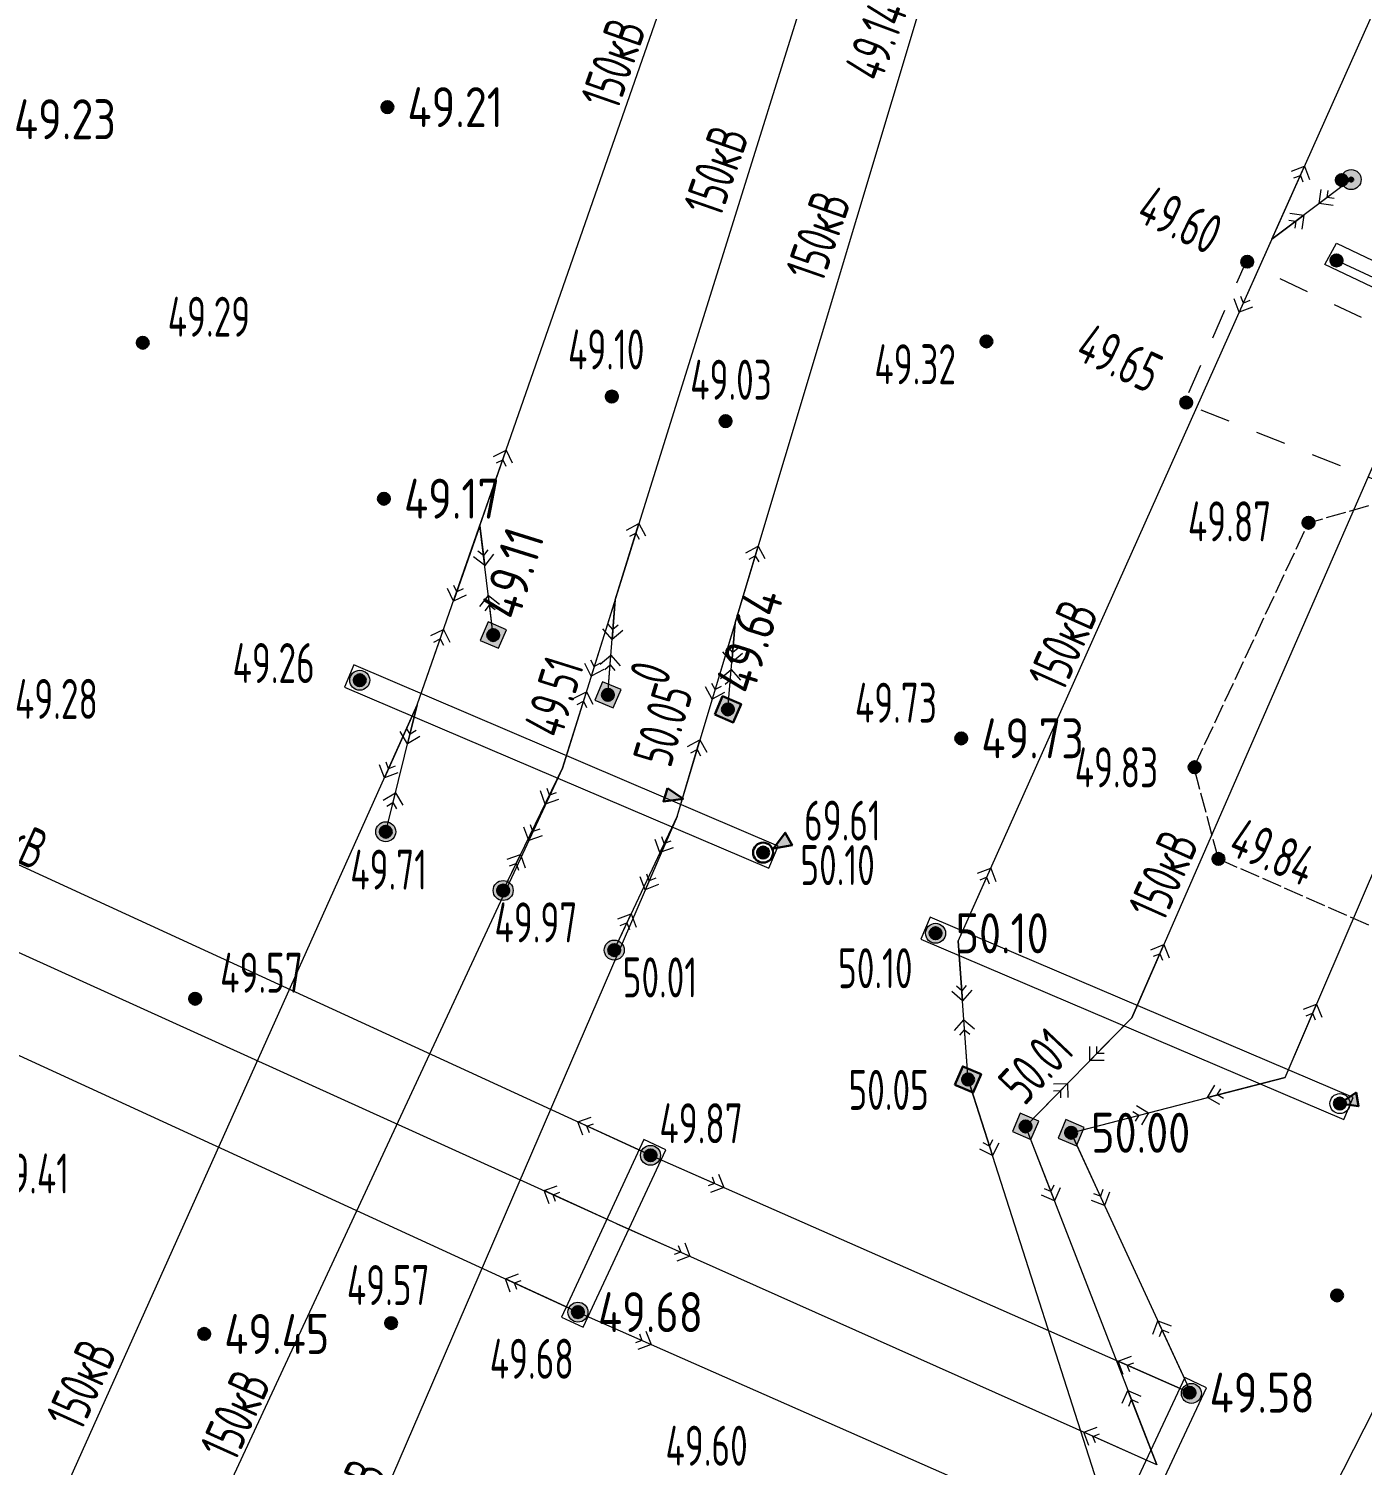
# Model space of a CAD drawing. Extents: x 1098675 to 1099684, y 381052 to 381453.
# Drawn here: x 1099343.58 to 1099376.94, y 381261.17 to 381297.11 of the extents above; entities that cross this region are included whole.
import ezdxf
from ezdxf.enums import TextEntityAlignment as Align

# ---------------------------------------------------------------- set-up
doc = ezdxf.new("R2010")
doc.units = 0
doc.header["$MEASUREMENT"] = 0
doc.linetypes.add('500_13', pattern=[1, 1, 0])
doc.linetypes.add('P1_5x1_5', pattern=[3, 1.5, -1.5])
doc.layers.add('Съемка', color=253, linetype='CONTINUOUS', lineweight=20)
doc.styles.add('ГОСТ', font='GOST2304A.ttf', dxfattribs={"height": 2.5})
doc.linetypes.add('g5_119_1', pattern='A,4,-1,[31,GUGK_2005.shx,S=0.1,R=0,X=0,Y=0],0.35,[31,GUGK_2005.shx,S=0.08,R=0,X=0,Y=0],3.3,[31,GUGK_2005.shx,S=0.08,R=180,X=0,Y=0],0.35,[31,GUGK_2005.shx,S=0.1,R=180,X=0,Y=0],-1', length=10)

# ---------------------------------------------------------------- blocks, each defined once
blk = doc.blocks.new('Съемка')
at = {"layer": 'Съемка', "linetype": 'Continuous', "lineweight": -2}
h = blk.add_hatch(color=8, dxfattribs=at)
h.dxf.hatch_style = 1
edge = h.paths.add_edge_path()
edge.add_arc((1099352.556, 381295.148), 0.15, 0, 360)
at = {"layer": 'Съемка', "linetype": 'Continuous', "lineweight": -2, "true_color": 0xffffff}
h = blk.add_hatch(color=7, dxfattribs=at)
h.dxf.hatch_style = 1
edge = h.paths.add_edge_path()
edge.add_arc((1099376.668, 381293.336), 0.25, 0, 360)
at = {"layer": 'Съемка', "linetype": 'Continuous', "lineweight": -2}
h = blk.add_hatch(color=8, dxfattribs=at)
h.dxf.hatch_style = 1
edge = h.paths.add_edge_path()
edge.add_arc((1099376.43, 381293.323), 0.15, 0, 360)
h = blk.add_hatch(color=8, dxfattribs=at)
h.dxf.hatch_style = 1
edge = h.paths.add_edge_path()
edge.add_arc((1099376.43, 381293.323), 0.15, 0, 360)
h = blk.add_hatch(color=8, dxfattribs=at)
edge = h.paths.add_edge_path()
edge.add_arc((1099376.668, 381293.336), 0.05, 0, 360)
h = blk.add_hatch(color=8, dxfattribs=at)
h.dxf.hatch_style = 1
edge = h.paths.add_edge_path()
edge.add_arc((1099374.067, 381291.282), 0.15, 0, 360)
h = blk.add_hatch(color=8, dxfattribs=at)
h.dxf.hatch_style = 1
edge = h.paths.add_edge_path()
edge.add_arc((1099374.067, 381291.282), 0.15, 0, 360)
h = blk.add_hatch(color=8, dxfattribs=at)
h.dxf.hatch_style = 1
edge = h.paths.add_edge_path()
edge.add_arc((1099376.3, 381291.313), 0.15, 0, 360)
h = blk.add_hatch(color=8, dxfattribs=at)
h.dxf.hatch_style = 1
edge = h.paths.add_edge_path()
edge.add_arc((1099346.434, 381289.254), 0.15, 0, 360)
h = blk.add_hatch(color=8, dxfattribs=at)
h.dxf.hatch_style = 1
edge = h.paths.add_edge_path()
edge.add_arc((1099346.434, 381289.254), 0.15, 0, 360)
h = blk.add_hatch(color=8, dxfattribs=at)
h.dxf.hatch_style = 1
edge = h.paths.add_edge_path()
edge.add_arc((1099367.541, 381289.287), 0.15, 0, 360)
h = blk.add_hatch(color=8, dxfattribs=at)
h.dxf.hatch_style = 1
edge = h.paths.add_edge_path()
edge.add_arc((1099358.17, 381287.908), 0.15, 0, 360)
h = blk.add_hatch(color=8, dxfattribs=at)
h.dxf.hatch_style = 1
edge = h.paths.add_edge_path()
edge.add_arc((1099358.17, 381287.908), 0.15, 0, 360)
h = blk.add_hatch(color=8, dxfattribs=at)
h.dxf.hatch_style = 1
edge = h.paths.add_edge_path()
edge.add_arc((1099372.54, 381287.755), 0.15, 0, 360)
h = blk.add_hatch(color=8, dxfattribs=at)
h.dxf.hatch_style = 1
edge = h.paths.add_edge_path()
edge.add_arc((1099372.54, 381287.755), 0.15, 0, 360)
h = blk.add_hatch(color=8, dxfattribs=at)
h.dxf.hatch_style = 1
edge = h.paths.add_edge_path()
edge.add_arc((1099361.016, 381287.292), 0.15, 0, 360)
h = blk.add_hatch(color=8, dxfattribs=at)
h.dxf.hatch_style = 1
edge = h.paths.add_edge_path()
edge.add_arc((1099361.016, 381287.292), 0.15, 0, 360)
h = blk.add_hatch(color=8, dxfattribs=at)
h.dxf.hatch_style = 1
edge = h.paths.add_edge_path()
edge.add_arc((1099352.47, 381285.352), 0.15, 0, 360)
h = blk.add_hatch(color=8, dxfattribs=at)
h.dxf.hatch_style = 1
edge = h.paths.add_edge_path()
edge.add_arc((1099375.6, 381284.751), 0.15, 0, 360)
at = {"layer": 'Съемка', "linetype": 'Continuous', "lineweight": -2, "true_color": 0xffffff}
h = blk.add_hatch(color=7, dxfattribs=at)
h.dxf.hatch_style = 1
h.paths.add_polyline_path([(1099354.877, 381281.808), (1099355.337, 381281.612), (1099355.533, 381282.072), (1099355.073, 381282.268)])
at = {"layer": 'Съемка', "linetype": 'Continuous', "lineweight": -2}
h = blk.add_hatch(color=8, dxfattribs=at)
h.dxf.hatch_style = 1
edge = h.paths.add_edge_path()
edge.add_arc((1099355.205, 381281.94), 0.15, 0, 360)
h = blk.add_hatch(color=8, dxfattribs=at)
edge = h.paths.add_edge_path()
edge.add_arc((1099355.205, 381281.94), 0.05, -23.0323, 336.9677)
at = {"layer": 'Съемка', "linetype": 'Continuous', "lineweight": -2, "true_color": 0xffffff}
h = blk.add_hatch(color=7, dxfattribs=at)
h.dxf.hatch_style = 1
edge = h.paths.add_edge_path()
edge.add_arc((1099351.863, 381280.809), 0.25, 0, 360)
at = {"layer": 'Съемка', "linetype": 'Continuous', "lineweight": -2}
h = blk.add_hatch(color=8, dxfattribs=at)
h.dxf.hatch_style = 1
edge = h.paths.add_edge_path()
edge.add_arc((1099351.863, 381280.809), 0.15, 0, 360)
h = blk.add_hatch(color=8, dxfattribs=at)
edge = h.paths.add_edge_path()
edge.add_arc((1099351.863, 381280.809), 0.05, 0, 360)
at = {"layer": 'Съемка', "linetype": 'Continuous', "lineweight": -2, "true_color": 0xffffff}
h = blk.add_hatch(color=7, dxfattribs=at)
h.dxf.hatch_style = 1
h.paths.add_polyline_path([(1099357.745, 381280.311), (1099358.205, 381280.116), (1099358.401, 381280.576), (1099357.94, 381280.771)])
at = {"layer": 'Съемка', "linetype": 'Continuous', "lineweight": -2}
h = blk.add_hatch(color=8, dxfattribs=at)
h.dxf.hatch_style = 1
edge = h.paths.add_edge_path()
edge.add_arc((1099358.073, 381280.444), 0.15, 0, 360)
h = blk.add_hatch(color=8, dxfattribs=at)
edge = h.paths.add_edge_path()
edge.add_arc((1099358.073, 381280.444), 0.05, -23.0323, 336.9677)
at = {"layer": 'Съемка', "linetype": 'Continuous', "lineweight": -2, "true_color": 0xffffff}
h = blk.add_hatch(color=7, dxfattribs=at)
h.dxf.hatch_style = 1
h.paths.add_polyline_path([(1099360.747, 381279.949), (1099361.207, 381279.753), (1099361.403, 381280.213), (1099360.943, 381280.409)])
at = {"layer": 'Съемка', "linetype": 'Continuous', "lineweight": -2}
h = blk.add_hatch(color=8, dxfattribs=at)
h.dxf.hatch_style = 1
edge = h.paths.add_edge_path()
edge.add_arc((1099361.075, 381280.081), 0.15, 0, 360)
h = blk.add_hatch(color=8, dxfattribs=at)
edge = h.paths.add_edge_path()
edge.add_arc((1099361.075, 381280.081), 0.05, -23.0323, 336.9677)
h = blk.add_hatch(color=8, dxfattribs=at)
h.dxf.hatch_style = 1
edge = h.paths.add_edge_path()
edge.add_arc((1099366.913, 381279.356), 0.15, 0, 360)
h = blk.add_hatch(color=8, dxfattribs=at)
h.dxf.hatch_style = 1
edge = h.paths.add_edge_path()
edge.add_arc((1099366.913, 381279.356), 0.15, 0, 360)
h = blk.add_hatch(color=8, dxfattribs=at)
h.dxf.hatch_style = 1
edge = h.paths.add_edge_path()
edge.add_arc((1099372.751, 381278.631), 0.15, 0, 360)
h = blk.add_hatch(color=8, dxfattribs=at)
h.dxf.hatch_style = 1
edge = h.paths.add_edge_path()
edge.add_arc((1099372.751, 381278.631), 0.15, 0, 360)
at = {"layer": 'Съемка', "lineweight": -2}
for points in [[(1099359.563, 381278.113), (1099359.951, 381277.84), (1099359.462, 381277.778)], [(1099362.68, 381276.686), (1099362.214, 381276.599), (1099362.51, 381276.992)], [(1099376.854, 381270.15), (1099376.385, 381270.217), (1099376.792, 381270.494)]]:
    blk.add_hatch(color=8, dxfattribs=at).paths.add_polyline_path(points)
at = {"layer": 'Съемка', "linetype": 'Continuous', "lineweight": -2, "true_color": 0xffffff}
h = blk.add_hatch(color=7, dxfattribs=at)
h.dxf.hatch_style = 1
edge = h.paths.add_edge_path()
edge.add_arc((1099352.514, 381277.019), 0.25, 0, 360)
at = {"layer": 'Съемка', "linetype": 'Continuous', "lineweight": -2}
h = blk.add_hatch(color=8, dxfattribs=at)
h.dxf.hatch_style = 1
edge = h.paths.add_edge_path()
edge.add_arc((1099352.514, 381277.019), 0.15, 0, 360)
h = blk.add_hatch(color=8, dxfattribs=at)
edge = h.paths.add_edge_path()
edge.add_arc((1099352.514, 381277.019), 0.05, 0, 360)
h = blk.add_hatch(color=8, dxfattribs=at)
h.dxf.hatch_style = 1
edge = h.paths.add_edge_path()
edge.add_arc((1099361.955, 381276.497), 0.15, 0, 360)
h = blk.add_hatch(color=8, dxfattribs=at)
edge = h.paths.add_edge_path()
edge.add_arc((1099361.955, 381276.497), 0.05, 0, 360)
h = blk.add_hatch(color=8, dxfattribs=at)
h.dxf.hatch_style = 1
edge = h.paths.add_edge_path()
edge.add_arc((1099373.347, 381276.338), 0.15, 0, 360)
at = {"layer": 'Съемка', "linetype": 'Continuous', "lineweight": -2, "true_color": 0xffffff}
h = blk.add_hatch(color=7, dxfattribs=at)
h.dxf.hatch_style = 1
edge = h.paths.add_edge_path()
edge.add_arc((1099355.452, 381275.548), 0.25, 0, 360)
at = {"layer": 'Съемка', "linetype": 'Continuous', "lineweight": -2}
h = blk.add_hatch(color=8, dxfattribs=at)
h.dxf.hatch_style = 1
edge = h.paths.add_edge_path()
edge.add_arc((1099355.452, 381275.548), 0.15, 0, 360)
h = blk.add_hatch(color=8, dxfattribs=at)
edge = h.paths.add_edge_path()
edge.add_arc((1099355.452, 381275.548), 0.05, 0, 360)
at = {"layer": 'Съемка', "linetype": 'Continuous', "lineweight": -2, "true_color": 0xffffff}
h = blk.add_hatch(color=7, dxfattribs=at)
h.dxf.hatch_style = 1
edge = h.paths.add_edge_path()
edge.add_arc((1099366.27, 381274.478), 0.25, 0, 360)
at = {"layer": 'Съемка', "linetype": 'Continuous', "lineweight": -2}
h = blk.add_hatch(color=8, dxfattribs=at)
h.dxf.hatch_style = 1
edge = h.paths.add_edge_path()
edge.add_arc((1099366.27, 381274.478), 0.15, 0, 360)
h = blk.add_hatch(color=8, dxfattribs=at)
h.dxf.hatch_style = 1
edge = h.paths.add_edge_path()
edge.add_arc((1099366.27, 381274.478), 0.15, 0, 360)
h = blk.add_hatch(color=8, dxfattribs=at)
edge = h.paths.add_edge_path()
edge.add_arc((1099366.27, 381274.478), 0.05, 0, 360)
at = {"layer": 'Съемка', "linetype": 'Continuous', "lineweight": -2, "true_color": 0xffffff}
h = blk.add_hatch(color=7, dxfattribs=at)
h.dxf.hatch_style = 1
edge = h.paths.add_edge_path()
edge.add_arc((1099358.23, 381274.058), 0.25, 0, 360)
at = {"layer": 'Съемка', "linetype": 'Continuous', "lineweight": -2}
h = blk.add_hatch(color=8, dxfattribs=at)
h.dxf.hatch_style = 1
edge = h.paths.add_edge_path()
edge.add_arc((1099358.23, 381274.058), 0.15, 0, 360)
h = blk.add_hatch(color=8, dxfattribs=at)
h.dxf.hatch_style = 1
edge = h.paths.add_edge_path()
edge.add_arc((1099358.23, 381274.058), 0.15, 0, 360)
h = blk.add_hatch(color=8, dxfattribs=at)
edge = h.paths.add_edge_path()
edge.add_arc((1099358.23, 381274.058), 0.05, 0, 360)
h = blk.add_hatch(color=8, dxfattribs=at)
h.dxf.hatch_style = 1
edge = h.paths.add_edge_path()
edge.add_arc((1099347.746, 381272.842), 0.15, 0, 360)
at = {"layer": 'Съемка', "linetype": 'Continuous', "lineweight": -2, "true_color": 0xffffff}
h = blk.add_hatch(color=7, dxfattribs=at)
h.dxf.hatch_style = 1
h.paths.add_polyline_path([(1099366.754, 381270.688), (1099367.214, 381270.492), (1099367.41, 381270.952), (1099366.95, 381271.148)])
at = {"layer": 'Съемка', "linetype": 'Continuous', "lineweight": -2}
h = blk.add_hatch(color=8, dxfattribs=at)
h.dxf.hatch_style = 1
edge = h.paths.add_edge_path()
edge.add_arc((1099367.082, 381270.82), 0.15, 0, 360)
h = blk.add_hatch(color=8, dxfattribs=at)
edge = h.paths.add_edge_path()
edge.add_arc((1099367.082, 381270.82), 0.05, -23.0323, 336.9677)
h = blk.add_hatch(color=8, dxfattribs=at)
h.dxf.hatch_style = 1
edge = h.paths.add_edge_path()
edge.add_arc((1099376.385, 381270.217), 0.15, 0, 360)
h = blk.add_hatch(color=8, dxfattribs=at)
edge = h.paths.add_edge_path()
edge.add_arc((1099376.385, 381270.217), 0.05, 0, 360)
at = {"layer": 'Съемка', "linetype": 'Continuous', "lineweight": -2, "true_color": 0xffffff}
h = blk.add_hatch(color=7, dxfattribs=at)
h.dxf.hatch_style = 1
h.paths.add_polyline_path([(1099368.194, 381269.516), (1099368.655, 381269.32), (1099368.85, 381269.78), (1099368.39, 381269.976)])
at = {"layer": 'Съемка', "linetype": 'Continuous', "lineweight": -2}
h = blk.add_hatch(color=8, dxfattribs=at)
h.dxf.hatch_style = 1
edge = h.paths.add_edge_path()
edge.add_arc((1099368.522, 381269.648), 0.15, 0, 360)
h = blk.add_hatch(color=8, dxfattribs=at)
edge = h.paths.add_edge_path()
edge.add_arc((1099368.522, 381269.648), 0.05, -23.0323, 336.9677)
at = {"layer": 'Съемка', "linetype": 'Continuous', "lineweight": -2, "true_color": 0xffffff}
h = blk.add_hatch(color=7, dxfattribs=at)
h.dxf.hatch_style = 1
h.paths.add_polyline_path([(1099369.333, 381269.356), (1099369.793, 381269.16), (1099369.989, 381269.62), (1099369.529, 381269.816)])
at = {"layer": 'Съемка', "linetype": 'Continuous', "lineweight": -2}
h = blk.add_hatch(color=8, dxfattribs=at)
h.dxf.hatch_style = 1
edge = h.paths.add_edge_path()
edge.add_arc((1099369.661, 381269.488), 0.15, 0, 360)
h = blk.add_hatch(color=8, dxfattribs=at)
edge = h.paths.add_edge_path()
edge.add_arc((1099369.661, 381269.488), 0.05, -23.0323, 336.9677)
at = {"layer": 'Съемка', "linetype": 'Continuous', "lineweight": -2, "true_color": 0xffffff}
h = blk.add_hatch(color=7, dxfattribs=at)
h.dxf.hatch_style = 1
edge = h.paths.add_edge_path()
edge.add_arc((1099359.138, 381268.923), 0.25, 0, 360)
at = {"layer": 'Съемка', "linetype": 'Continuous', "lineweight": -2}
h = blk.add_hatch(color=8, dxfattribs=at)
h.dxf.hatch_style = 1
edge = h.paths.add_edge_path()
edge.add_arc((1099359.138, 381268.923), 0.15, 0, 360)
h = blk.add_hatch(color=8, dxfattribs=at)
edge = h.paths.add_edge_path()
edge.add_arc((1099359.138, 381268.923), 0.05, 0, 360)
h = blk.add_hatch(color=8, dxfattribs=at)
h.dxf.hatch_style = 1
edge = h.paths.add_edge_path()
edge.add_arc((1099376.314, 381265.419), 0.15, 0, 360)
h = blk.add_hatch(color=8, dxfattribs=at)
h.dxf.hatch_style = 1
edge = h.paths.add_edge_path()
edge.add_arc((1099376.314, 381265.419), 0.15, 0, 360)
at = {"layer": 'Съемка', "linetype": 'Continuous', "lineweight": -2, "true_color": 0xffffff}
h = blk.add_hatch(color=7, dxfattribs=at)
h.dxf.hatch_style = 1
edge = h.paths.add_edge_path()
edge.add_arc((1099357.323, 381265), 0.25, 0, 360)
at = {"layer": 'Съемка', "linetype": 'Continuous', "lineweight": -2}
h = blk.add_hatch(color=8, dxfattribs=at)
h.dxf.hatch_style = 1
edge = h.paths.add_edge_path()
edge.add_arc((1099352.648, 381264.726), 0.15, 0, 360)
h = blk.add_hatch(color=8, dxfattribs=at)
h.dxf.hatch_style = 1
edge = h.paths.add_edge_path()
edge.add_arc((1099357.323, 381265), 0.15, 0, 360)
h = blk.add_hatch(color=8, dxfattribs=at)
h.dxf.hatch_style = 1
edge = h.paths.add_edge_path()
edge.add_arc((1099357.323, 381265), 0.15, 0, 360)
h = blk.add_hatch(color=8, dxfattribs=at)
edge = h.paths.add_edge_path()
edge.add_arc((1099357.323, 381265), 0.05, 0, 360)
h = blk.add_hatch(color=8, dxfattribs=at)
h.dxf.hatch_style = 1
edge = h.paths.add_edge_path()
edge.add_arc((1099347.972, 381264.453), 0.15, 0, 360)
at = {"layer": 'Съемка', "linetype": 'Continuous', "lineweight": -2, "true_color": 0xffffff}
h = blk.add_hatch(color=7, dxfattribs=at)
h.dxf.hatch_style = 1
edge = h.paths.add_edge_path()
edge.add_arc((1099372.669, 381262.966), 0.25, 0, 360)
at = {"layer": 'Съемка', "linetype": 'Continuous', "lineweight": -2}
h = blk.add_hatch(color=8, dxfattribs=at)
h.dxf.hatch_style = 1
edge = h.paths.add_edge_path()
edge.add_arc((1099372.623, 381262.985), 0.15, 0, 360)
h = blk.add_hatch(color=8, dxfattribs=at)
edge = h.paths.add_edge_path()
edge.add_arc((1099372.669, 381262.966), 0.05, 0, 360)
at = {"layer": 'Съемка', "color": 8}
blk.add_lwpolyline([(1099404.382, 381323.677), (1099401.54, 381317.575), (1099396.915, 381307.478), (1099398.414, 381306.729), (1099394.935, 381299.759), (1099391.261, 381301.855), (1099384.219, 381287.309), (1099376.008, 381291.211), (1099376.3, 381291.745), (1099383.937, 381288.101), (1099391.001, 381302.695), (1099394.681, 381300.595), (1099397.609, 381306.46), (1099396.127, 381307.2), (1099400.837, 381317.482), (1099381.354, 381327.241), (1099369.816, 381332.946), (1099369.113, 381331.259), (1099368.464, 381331.543), (1099369.207, 381333.321), (1099364.091, 381335.741), (1099351.161, 381341.524), (1099345.829, 381330.233), (1099340.338, 381317.502)], dxfattribs=at)
at = {"layer": 'Съемка', "color": 8, "linetype": 'Continuous', "lineweight": 20}
for points in [[(1099370.859, 381259.027), (1099367.082, 381270.82), (1099366.834, 381274.283), (1099380.698, 381305.293), (1099388.216, 381322.143), (1099398.981, 381327.372)], [(1099339.375, 381249.167), (1099353.303, 381280.191), (1099364.626, 381312.652), (1099370.565, 381323.664), (1099370.565, 381327.083)], [(1099399.396, 381327.184), (1099392.146, 381320.372), (1099371.183, 381272.364), (1099368.522, 381269.648), (1099371.805, 381261.179)], [(1099372.669, 381262.966), (1099369.661, 381269.488), (1099375.012, 381270.871), (1099388.313, 381301.816), (1099395.396, 381318.834), (1099399.824, 381326.989)], [(1099373.556, 381325.154), (1099372.761, 381322.686), (1099367.187, 381311.429), (1099356.937, 381278.612), (1099342.553, 381247.697)], [(1099346.262, 381246.025), (1099359.801, 381277.402), (1099369.681, 381310.296), (1099375.892, 381320.953), (1099375.892, 381324.07)], [(1099374.685, 381291.844), (1099375.501, 381293.67)], [(1099375.171, 381293.544), (1099375.501, 381293.67), (1099375.628, 381293.34)], [(1099376.668, 381293.336), (1099374.685, 381291.844)], [(1099375.234, 381293.379), (1099375.399, 381293.442), (1099375.462, 381293.277)], [(1099376.668, 381293.336), (1099375.869, 381292.735)], [(1099376.219, 381292.686), (1099375.869, 381292.735), (1099375.919, 381293.085)], [(1099376.244, 381292.861), (1099376.069, 381292.885), (1099376.094, 381293.06)], [(1099375.134, 381292.495), (1099375.484, 381292.445), (1099375.435, 381292.095)], [(1099374.685, 381291.844), (1099375.484, 381292.445)], [(1099375.109, 381292.32), (1099375.285, 381292.295), (1099375.26, 381292.12)], [(1099374.685, 381291.844), (1099373.869, 381290.019)], [(1099374.199, 381290.145), (1099373.869, 381290.019), (1099373.743, 381290.349)], [(1099374.136, 381290.31), (1099373.971, 381290.247), (1099373.908, 381290.412)], [(1099354.867, 381284.676), (1099355.526, 381286.564)], [(1099355.207, 381286.41), (1099355.526, 381286.564), (1099355.68, 381286.246)], [(1099355.284, 381286.251), (1099355.443, 381286.328), (1099355.52, 381286.169)], [(1099354.867, 381284.676), (1099354.208, 381282.787)], [(1099355.205, 381281.94), (1099354.867, 381284.676)], [(1099354.867, 381284.676), (1099354.99, 381283.683)], [(1099358.252, 381282.823), (1099358.848, 381284.732)], [(1099358.535, 381284.568), (1099358.848, 381284.732), (1099359.012, 381284.419)], [(1099358.617, 381284.411), (1099358.774, 381284.493), (1099358.856, 381284.337)], [(1099326.236, 381284.045), (1099359.138, 381268.923), (1099372.669, 381262.966)], [(1099355.207, 381283.962), (1099354.99, 381283.683), (1099354.711, 381283.901)], [(1099355.068, 381284.071), (1099354.959, 381283.931), (1099354.82, 381284.04)], [(1099361.257, 381282.25), (1099361.832, 381284.165)], [(1099361.521, 381283.998), (1099361.832, 381284.165), (1099362, 381283.854)], [(1099361.604, 381283.842), (1099361.76, 381283.926), (1099361.844, 381283.77)], [(1099354.45, 381283.1), (1099354.291, 381283.023), (1099354.214, 381283.183)], [(1099354.527, 381282.941), (1099354.208, 381282.787), (1099354.055, 381283.106)], [(1099354.865, 381282.654), (1099355.082, 381282.932), (1099355.361, 381282.715)], [(1099355.205, 381281.94), (1099355.082, 381282.932)], [(1099358.252, 381282.823), (1099357.656, 381280.914)], [(1099358.073, 381280.444), (1099358.252, 381282.823)], [(1099358.252, 381282.823), (1099358.177, 381281.826)], [(1099355.004, 381282.545), (1099355.113, 381282.684), (1099355.252, 381282.576)], [(1099371.805, 381261.179), (1099358.296, 381267.213), (1099325.317, 381282.165)], [(1099353.303, 381280.191), (1099353.961, 381282.079)], [(1099353.643, 381281.925), (1099353.961, 381282.079), (1099354.115, 381281.761)], [(1099358.445, 381282.056), (1099358.177, 381281.826), (1099357.946, 381282.094)], [(1099358.33, 381282.19), (1099358.196, 381282.075), (1099358.08, 381282.209)], [(1099361.257, 381282.25), (1099360.681, 381280.334)], [(1099361.075, 381280.081), (1099361.257, 381282.25)], [(1099361.257, 381282.25), (1099361.173, 381281.253)], [(1099353.72, 381281.766), (1099353.879, 381281.843), (1099353.956, 381281.684)], [(1099357.88, 381281.21), (1099358.148, 381281.441), (1099358.378, 381281.173)], [(1099358.073, 381280.444), (1099358.148, 381281.441)], [(1099361.443, 381281.481), (1099361.173, 381281.253), (1099360.945, 381281.523)], [(1099361.329, 381281.616), (1099361.194, 381281.502), (1099361.08, 381281.637)], [(1099357.969, 381281.078), (1099357.656, 381280.914), (1099357.492, 381281.227)], [(1099357.887, 381281.235), (1099357.73, 381281.153), (1099357.648, 381281.309)], [(1099357.995, 381281.076), (1099358.129, 381281.191), (1099358.244, 381281.057)], [(1099360.888, 381280.849), (1099361.158, 381281.078), (1099361.387, 381280.808)], [(1099361.075, 381280.081), (1099361.158, 381281.078)], [(1099360.993, 381280.502), (1099360.681, 381280.334), (1099360.514, 381280.646)], [(1099360.909, 381280.657), (1099360.753, 381280.574), (1099360.669, 381280.729)], [(1099361.003, 381280.714), (1099361.138, 381280.828), (1099361.252, 381280.693)], [(1099356.937, 381278.612), (1099357.533, 381280.521)], [(1099357.22, 381280.357), (1099357.533, 381280.521), (1099357.697, 381280.208)], [(1099357.302, 381280.2), (1099357.458, 381280.283), (1099357.54, 381280.126)], [(1099324.421, 381280.113), (1099357.323, 381265), (1099370.859, 381259.027)], [(1099353.303, 381280.191), (1099352.483, 381278.366)], [(1099352.514, 381277.019), (1099353.303, 381280.191)], [(1099353.303, 381280.191), (1099353.061, 381279.22)], [(1099353.273, 381279.554), (1099353.122, 381279.463), (1099353.03, 381279.614)], [(1099353.364, 381279.402), (1099353.061, 381279.22), (1099352.879, 381279.523)], [(1099359.801, 381277.402), (1099360.376, 381279.317)], [(1099360.064, 381279.15), (1099360.376, 381279.317), (1099360.543, 381279.006)], [(1099360.148, 381278.994), (1099360.304, 381279.078), (1099360.388, 381278.922)], [(1099352.814, 381278.492), (1099352.483, 381278.366), (1099352.358, 381278.696)], [(1099352.751, 381278.657), (1099352.586, 381278.594), (1099352.523, 381278.759)], [(1099355.452, 381275.548), (1099356.937, 381278.612)], [(1099356.937, 381278.612), (1099356.093, 381276.799)], [(1099356.937, 381278.612), (1099356.501, 381277.712)], [(1099356.777, 381277.995), (1099356.61, 381277.937), (1099356.552, 381278.104)], [(1099352.452, 381277.807), (1099352.755, 381277.989), (1099352.938, 381277.687)], [(1099352.514, 381277.019), (1099352.755, 381277.989)], [(1099352.544, 381277.656), (1099352.695, 381277.747), (1099352.786, 381277.595)], [(1099356.835, 381277.828), (1099356.501, 381277.712), (1099356.385, 381278.046)], [(1099358.23, 381274.058), (1099359.801, 381277.402)], [(1099359.801, 381277.402), (1099359.008, 381275.565)], [(1099359.801, 381277.402), (1099359.375, 381276.497)], [(1099356.425, 381276.92), (1099356.093, 381276.799), (1099355.972, 381277.131)], [(1099356.365, 381277.086), (1099356.198, 381277.025), (1099356.138, 381277.191)], [(1099359.708, 381276.617), (1099359.375, 381276.497), (1099359.255, 381276.829)], [(1099359.648, 381276.783), (1099359.482, 381276.723), (1099359.422, 381276.889)], [(1099355.452, 381275.548), (1099355.888, 381276.448)], [(1099355.554, 381276.332), (1099355.888, 381276.448), (1099356.004, 381276.114)], [(1099355.612, 381276.165), (1099355.779, 381276.223), (1099355.837, 381276.056)], [(1099359.272, 381275.86), (1099359.107, 381275.795), (1099359.042, 381275.959)], [(1099366.834, 381274.283), (1099367.65, 381276.109)], [(1099367.32, 381275.982), (1099367.65, 381276.109), (1099367.776, 381275.778)], [(1099359.337, 381275.696), (1099359.008, 381275.565), (1099358.878, 381275.894)], [(1099367.383, 381275.817), (1099367.548, 381275.88), (1099367.611, 381275.715)], [(1099358.23, 381274.058), (1099358.655, 381274.963)], [(1099358.323, 381274.843), (1099358.655, 381274.963), (1099358.775, 381274.631)], [(1099358.383, 381274.677), (1099358.549, 381274.737), (1099358.609, 381274.571)], [(1099366.834, 381274.283), (1099366.941, 381272.787)], [(1099371.183, 381272.364), (1099371.984, 381274.197)], [(1099371.654, 381274.068), (1099371.984, 381274.197), (1099372.113, 381273.868)], [(1099371.719, 381273.903), (1099371.883, 381273.968), (1099371.948, 381273.803)], [(1099367.039, 381273.17), (1099366.923, 381273.036), (1099366.79, 381273.152)], [(1099367.173, 381273.054), (1099366.941, 381272.787), (1099366.674, 381273.018)], [(1099371.183, 381272.364), (1099370.133, 381271.293)], [(1099375.012, 381270.871), (1099375.802, 381272.709)], [(1099375.474, 381272.578), (1099375.802, 381272.709), (1099375.933, 381272.38)], [(1099375.539, 381272.413), (1099375.703, 381272.479), (1099375.769, 381272.315)], [(1099366.743, 381272.049), (1099366.975, 381272.316), (1099367.242, 381272.085)], [(1099366.877, 381271.933), (1099366.993, 381272.067), (1099367.126, 381271.951)], [(1099367.082, 381270.82), (1099366.975, 381272.316)], [(1099370.487, 381271.296), (1099370.133, 381271.293), (1099370.13, 381271.646)], [(1099370.485, 381271.473), (1099370.308, 381271.471), (1099370.307, 381271.648)], [(1099367.082, 381270.82), (1099367.692, 381268.915)], [(1099368.522, 381269.648), (1099369.572, 381270.72)], [(1099369.219, 381270.716), (1099369.572, 381270.72), (1099369.576, 381270.366)], [(1099375.012, 381270.871), (1099373.076, 381270.371)], [(1099373.38, 381270.191), (1099373.076, 381270.371), (1099373.255, 381270.675)], [(1099373.47, 381270.343), (1099373.318, 381270.433), (1099373.408, 381270.585)], [(1099369.22, 381270.539), (1099369.397, 381270.541), (1099369.399, 381270.364)], [(1099357.443, 381269.426), (1099357.321, 381269.758), (1099357.652, 381269.881)], [(1099369.661, 381269.488), (1099371.597, 381269.988)], [(1099371.203, 381270.016), (1099371.355, 381269.926), (1099371.266, 381269.774)], [(1099371.293, 381270.168), (1099371.597, 381269.988), (1099371.418, 381269.684)], [(1099359.138, 381268.923), (1099357.321, 381269.758)], [(1099357.609, 381269.488), (1099357.548, 381269.654), (1099357.714, 381269.715)], [(1099368.522, 381269.648), (1099369.245, 381267.783)], [(1099369.661, 381269.488), (1099370.499, 381267.672)], [(1099367.854, 381269.23), (1099367.692, 381268.915), (1099367.378, 381269.077)], [(1099367.697, 381269.311), (1099367.616, 381269.153), (1099367.458, 381269.234)], [(1099359.138, 381268.923), (1099360.971, 381268.122)], [(1099360.842, 381268.451), (1099360.971, 381268.122), (1099360.641, 381267.993)], [(1099356.599, 381267.708), (1099356.475, 381268.039), (1099356.806, 381268.163)], [(1099358.296, 381267.213), (1099356.475, 381268.039)], [(1099360.677, 381268.387), (1099360.742, 381268.222), (1099360.577, 381268.158)], [(1099369.388, 381268.107), (1099369.245, 381267.783), (1099368.922, 381267.926)], [(1099369.226, 381268.178), (1099369.155, 381268.016), (1099368.993, 381268.088)], [(1099370.455, 381268.065), (1099370.394, 381267.899), (1099370.228, 381267.96)], [(1099356.765, 381267.77), (1099356.703, 381267.936), (1099356.868, 381267.998)], [(1099370.621, 381268.004), (1099370.499, 381267.672), (1099370.167, 381267.794)], [(1099358.296, 381267.213), (1099360.124, 381266.401)], [(1099359.832, 381266.668), (1099359.896, 381266.503), (1099359.731, 381266.439)], [(1099359.997, 381266.731), (1099360.124, 381266.401), (1099359.794, 381266.274)], [(1099355.629, 381265.503), (1099355.506, 381265.835), (1099355.837, 381265.958)], [(1099357.323, 381265), (1099355.506, 381265.835)], [(1099355.794, 381265.565), (1099355.733, 381265.73), (1099355.899, 381265.792)], [(1099357.323, 381265), (1099359.153, 381264.193)], [(1099358.86, 381264.458), (1099358.924, 381264.293), (1099358.759, 381264.23)], [(1099359.025, 381264.522), (1099359.153, 381264.193), (1099358.823, 381264.065)], [(1099371.709, 381264.45), (1099371.831, 381264.782), (1099372.163, 381264.659)], [(1099372.669, 381262.966), (1099371.831, 381264.782)], [(1099371.875, 381264.389), (1099371.936, 381264.555), (1099372.102, 381264.494)], [(1099370.966, 381263.442), (1099370.838, 381263.771), (1099371.168, 381263.899)], [(1099372.669, 381262.966), (1099370.838, 381263.771)], [(1099371.131, 381263.506), (1099371.067, 381263.671), (1099371.232, 381263.735)], [(1099370.94, 381262.72), (1099371.083, 381263.043), (1099371.406, 381262.901)], [(1099371.805, 381261.179), (1099371.083, 381263.043)], [(1099371.102, 381262.649), (1099371.173, 381262.81), (1099371.335, 381262.739)], [(1099370.106, 381261.664), (1099369.979, 381261.994), (1099370.31, 381262.121)], [(1099371.805, 381261.179), (1099369.979, 381261.994)], [(1099370.271, 381261.727), (1099370.208, 381261.892), (1099370.373, 381261.956)]]:
    blk.add_lwpolyline(points, dxfattribs=at)
at = {"layer": 'Съемка', "color": 8, "linetype": 'P1_5x1_5', "ltscale": 0.5, "flags": 128}
blk.add_lwpolyline([(1099394.493, 381278.905), (1099372.49, 381287.742), (1099374.034, 381291.264), (1099382.439, 381287.262), (1099385.987, 381287.401), (1099387.842, 381288.198), (1099393.62, 381295.475), (1099396.792, 381300.611), (1099401.527, 381310.714), (1099404.4, 381317.082), (1099405.699, 381321.645), (1099406.242, 381322.81), (1099405.92, 381322.96)], dxfattribs=at)
at = {"layer": 'Съемка', "color": 8, "linetype": 'g5_119_1', "flags": 128}
for points in [[(1099415.119, 381321.431), (1099409.223, 381308.727), (1099400.751, 381290.603), (1099391.951, 381272.65), (1099387.253, 381269.249), (1099385.459, 381270.133), (1099380.352, 381268.703), (1099374.915, 381258.006), (1099367.804, 381241.407), (1099365.109, 381235.492), (1099360.659, 381230.088), (1099360.318, 381229.735), (1099355.118, 381224.331), (1099352.903, 381224.95), (1099347.152, 381220.376), (1099346.612, 381218.195)], [(1099401.264, 381317.699), (1099396.519, 381307.339), (1099398.014, 381306.594), (1099394.808, 381300.177), (1099391.142, 381302.287), (1099384.079, 381287.704), (1099376.3, 381291.313)]]:
    blk.add_lwpolyline(points, dxfattribs=at)
at = {"layer": 'Съемка', "color": 8, "linetype": '500_13', "ltscale": 0.5, "flags": 128}
for points in [[(1099373.347, 381276.338), (1099372.736, 381278.634), (1099375.6, 381284.751), (1099377.741, 381285.358), (1099390.632, 381279.7), (1099390.914, 381276.623), (1099388.646, 381271.959)], [(1099373.347, 381276.338), (1099386.205, 381270.688), (1099388.646, 381271.959)]]:
    blk.add_lwpolyline(points, dxfattribs=at)
at = {"layer": 'Съемка', "color": 8, "linetype": 'Continuous', "lineweight": 20}
for points in [[(1099354.877, 381281.808), (1099355.337, 381281.612), (1099355.533, 381282.072), (1099355.073, 381282.268)], [(1099357.745, 381280.311), (1099358.205, 381280.116), (1099358.401, 381280.576), (1099357.94, 381280.771)], [(1099368.194, 381269.516), (1099368.655, 381269.32), (1099368.85, 381269.78), (1099368.39, 381269.976)], [(1099369.333, 381269.356), (1099369.793, 381269.16), (1099369.989, 381269.62), (1099369.529, 381269.816)]]:
    blk.add_lwpolyline(points, close=True, dxfattribs=at)
at = {"layer": 'Съемка', "color": 8, "linetype": 'Continuous', "flags": 128}
for points in [[(1099362.096, 381276.107), (1099362.332, 381276.659), (1099351.715, 381281.192), (1099351.48, 381280.64)], [(1099376.484, 381269.818), (1099376.72, 381270.37), (1099366.135, 381274.882), (1099365.9, 381274.33)], [(1099356.908, 381264.876), (1099357.452, 381264.623), (1099359.519, 381269.064), (1099358.975, 381269.317)], [(1099370.424, 381258.908), (1099370.967, 381258.654), (1099373.049, 381263.109), (1099372.505, 381263.363)]]:
    blk.add_lwpolyline(points, close=True, dxfattribs=at)
at = {"layer": 'Съемка', "color": 8, "linetype": 'Continuous', "lineweight": -2}
for points in [[(1099360.747, 381279.949), (1099361.207, 381279.753), (1099361.403, 381280.213), (1099360.943, 381280.409)], [(1099366.754, 381270.688), (1099367.214, 381270.492), (1099367.41, 381270.952), (1099366.95, 381271.148)]]:
    blk.add_lwpolyline(points, close=True, dxfattribs=at)
at = {"layer": 'Съемка', "color": 8, "linetype": 'Continuous', "lineweight": 20}
for points in [[(1099361.705, 381278.497, 0, 0, 0), (1099361.555, 381277.647, 0, 0, 0), (1099362.055, 381277.997, 0, 0, 0), (1099361.979, 381277.046, 0.25, 0, 0), (1099361.955, 381276.747, 0, 0, 0)], [(1099376.135, 381272.217, 0, 0, 0), (1099375.985, 381271.367, 0, 0, 0), (1099376.485, 381271.717, 0, 0, 0), (1099376.409, 381270.767, 0.25, 0, 0), (1099376.385, 381270.467, 0, 0, 0)]]:
    blk.add_lwpolyline(points, format="xyseb", dxfattribs=at)
at = {"layer": 'Съемка', "color": 8, "linetype": 'Continuous', "lineweight": -2, "flags": 128}
for points in [[(1099359.563, 381278.113), (1099359.951, 381277.84), (1099359.462, 381277.778), (1099359.563, 381278.113), (1099359.563, 381278.113)], [(1099362.68, 381276.686), (1099362.214, 381276.599), (1099362.51, 381276.992), (1099362.68, 381276.686), (1099362.68, 381276.686)], [(1099376.854, 381270.15), (1099376.385, 381270.217), (1099376.792, 381270.494), (1099376.854, 381270.15), (1099376.854, 381270.15)]]:
    blk.add_lwpolyline(points, close=True, dxfattribs=at)
at = {"layer": 'Съемка', "color": 8, "linetype": 'Continuous', "lineweight": -2}
for centre, radius in [((1099352.556, 381295.148), 0.15), ((1099376.43, 381293.323), 0.15), ((1099376.43, 381293.323), 0.15), ((1099376.668, 381293.336), 0.05), ((1099374.067, 381291.282), 0.15), ((1099374.067, 381291.282), 0.15), ((1099376.3, 381291.313), 0.15), ((1099346.434, 381289.254), 0.15), ((1099346.434, 381289.254), 0.15), ((1099367.541, 381289.287), 0.15), ((1099358.17, 381287.908), 0.15), ((1099358.17, 381287.908), 0.15), ((1099372.54, 381287.755), 0.15), ((1099372.54, 381287.755), 0.15), ((1099361.016, 381287.292), 0.15), ((1099361.016, 381287.292), 0.15), ((1099352.47, 381285.352), 0.15), ((1099375.6, 381284.751), 0.15), ((1099355.205, 381281.94), 0.15), ((1099351.863, 381280.809), 0.15), ((1099351.863, 381280.809), 0.05), ((1099358.073, 381280.444), 0.15), ((1099361.075, 381280.081), 0.15), ((1099366.913, 381279.356), 0.15), ((1099366.913, 381279.356), 0.15), ((1099372.751, 381278.631), 0.15), ((1099372.751, 381278.631), 0.15), ((1099352.514, 381277.019), 0.15), ((1099352.514, 381277.019), 0.05), ((1099361.955, 381276.497), 0.25), ((1099361.955, 381276.497), 0.15), ((1099361.955, 381276.497), 0.05), ((1099373.347, 381276.338), 0.15), ((1099355.452, 381275.548), 0.15), ((1099355.452, 381275.548), 0.05), ((1099366.27, 381274.478), 0.15), ((1099366.27, 381274.478), 0.15), ((1099366.27, 381274.478), 0.05), ((1099358.23, 381274.058), 0.15), ((1099358.23, 381274.058), 0.15), ((1099358.23, 381274.058), 0.05), ((1099347.746, 381272.842), 0.15), ((1099367.082, 381270.82), 0.15), ((1099376.385, 381270.217), 0.15), ((1099376.385, 381270.217), 0.05), ((1099368.522, 381269.648), 0.15), ((1099369.661, 381269.488), 0.15), ((1099359.138, 381268.923), 0.15), ((1099359.138, 381268.923), 0.05), ((1099376.314, 381265.419), 0.15), ((1099376.314, 381265.419), 0.15), ((1099352.648, 381264.726), 0.15), ((1099357.323, 381265), 0.15), ((1099357.323, 381265), 0.15), ((1099357.323, 381265), 0.05), ((1099347.972, 381264.453), 0.15), ((1099372.623, 381262.985), 0.15), ((1099372.669, 381262.966), 0.05)]:
    blk.add_circle(centre, radius, dxfattribs=at)
at = {"layer": 'Съемка', "color": 8, "linetype": 'Continuous', "lineweight": 20}
for centre in [(1099376.668, 381293.336), (1099351.863, 381280.809), (1099352.514, 381277.019), (1099355.452, 381275.548), (1099366.27, 381274.478), (1099358.23, 381274.058), (1099376.385, 381270.217), (1099359.138, 381268.923), (1099357.323, 381265), (1099372.669, 381262.966)]:
    blk.add_circle(centre, 0.25, dxfattribs=at)
at = {"layer": 'Съемка', "color": 8, "lineweight": 30, "style": 'ГОСТ', "width": 0.8}
for s, rotation, p in [('49.14', 69.4456, (1099364.903, 381295.74)), ('49.60', 334.5388, (1099371.243, 381292.322)), ('49.65', 334.5388, (1099369.717, 381288.867)), ('49.51', 72.6533, (1099356.906, 381279.321)), ('0', 72.6533, (1099359.548, 381280.638)), ('49.84', 336.8215, (1099373.546, 381276.471)), ('50.01', 46.4262, (1099368.495, 381270.141))]:
    blk.add_text(s, height=1, rotation=rotation, dxfattribs=at).set_placement(p)
at = {"layer": 'Съемка', "color": 8, "style": 'ГОСТ', "width": 0.8}
for s, rotation, p in [('150кВ', 70.8, (1099358.206, 381296.243)), ('150кВ', 70.8, (1099360.779, 381293.557)), ('150кВ', 70.8, (1099363.331, 381291.923)), ('150кВ', 65.9, (1099369.458, 381281.694)), ('50.05', 73.2814, (1099359.45, 381279.698)), ('150кВ', 335.8, (1099342.937, 381276.952)), ('150кВ', 65.9, (1099371.967, 381275.932)), ('150кВ', 65.7, (1099344.895, 381263.194)), ('150кВ', 65.7, (1099348.747, 381262.428)), ('150кВ', 65.7, (1099351.652, 381260.194))]:
    blk.add_text(s, height=1, rotation=rotation, dxfattribs=at).set_placement(p, align=Align.MIDDLE_CENTER)
at = {"layer": 'Съемка', "color": 8, "linetype": 'Continuous', "lineweight": 30, "style": 'ГОСТ'}
for s, p in [('49.21', (1099353.056, 381294.648)), ('49.23', (1099343.211, 381294.345)), ('49.17', (1099352.97, 381284.852)), ('49.73', (1099367.413, 381278.856)), ('50.10', (1099366.77, 381273.978)), ('50.00', (1099370.161, 381268.988)), ('49.68', (1099357.823, 381264.5)), ('49.45', (1099348.472, 381263.953)), ('49.58', (1099373.123, 381262.485))]:
    blk.add_text(s, height=1, dxfattribs=at).set_placement(p)
at = {"layer": 'Съемка', "color": 8, "lineweight": 30, "style": 'ГОСТ', "width": 0.8}
for s, p in [('49.29', (1099347.059, 381289.404)), ('49.10', (1099357.073, 381288.585)), ('49.32', (1099364.738, 381288.215)), ('49.03', (1099360.13, 381287.828)), ('49.87', (1099372.582, 381284.284)), ('49.26', (1099348.681, 381280.74)), ('49.28', (1099343.237, 381279.842)), ('49.73', (1099364.251, 381279.747)), ('49.83', (1099369.75, 381278.129)), ('50.10', (1099362.886, 381275.685)), ('49.71', (1099351.626, 381275.571)), ('49.97', (1099355.234, 381274.251)), ('49.57', (1099348.371, 381272.992)), ('50.01', (1099358.442, 381272.875)), ('50.10', (1099363.83, 381273.105)), ('50.05', (1099364.09, 381270.06)), ('49.87', (1099359.36, 381269.225)), ('49.41', (1099342.637, 381267.968)), ('49.57', (1099351.542, 381265.177)), ('49.68', (1099355.115, 381263.333)), ('49.60', (1099359.513, 381261.158))]:
    blk.add_text(s, height=1, dxfattribs=at).set_placement(p)
at = {"layer": 'Съемка', "color": 8, "linetype": 'Continuous', "lineweight": 30, "style": 'ГОСТ'}
for s, p in [('49.11', (1099355.831, 381282.268)), ('49.64', (1099361.701, 381280.409))]:
    blk.add_text(s, height=1, rotation=72.6533, dxfattribs=at).set_placement(p)
at = {"layer": 'Съемка', "color": 8, "style": 'ГОСТ', "width": 0.8}
blk.add_text('69.61', height=1, dxfattribs=at).set_placement((1099363.94, 381277.298), align=Align.MIDDLE_CENTER)

msp = doc.modelspace()

# ---------------------------------------------------------------- block references
at = {"layer": 'Съемка', "color": 6, "lineweight": 30}
msp.add_blockref('Съемка', (0, 0), dxfattribs=at)

doc.saveas('drawing.dxf')
